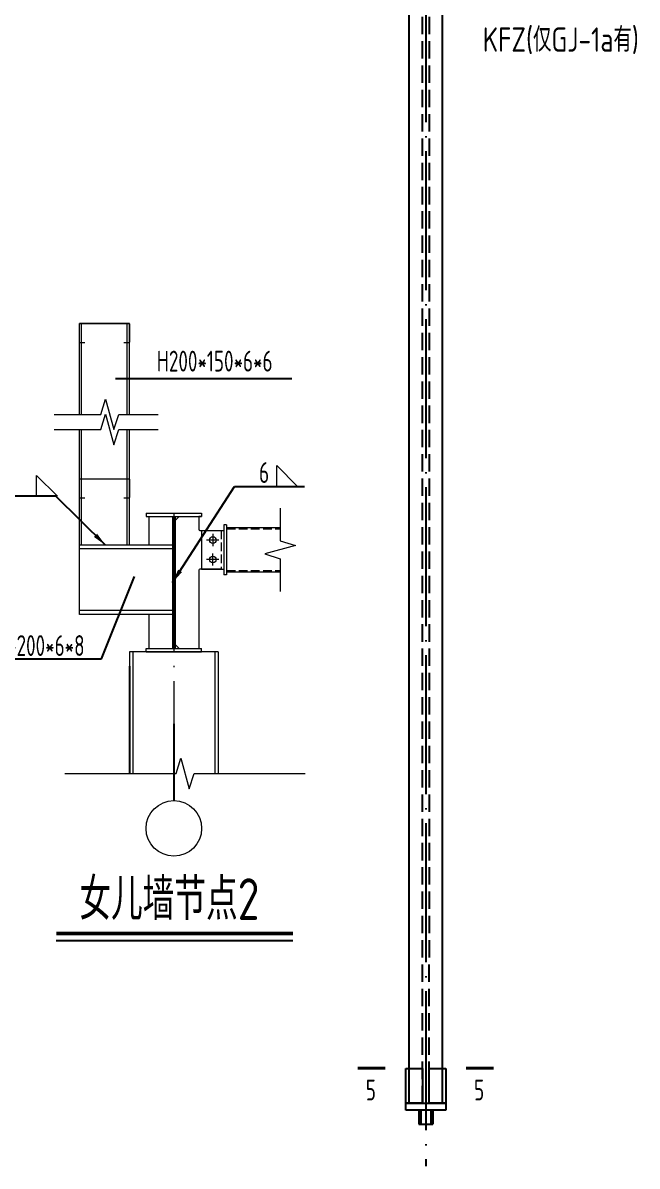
# Model space of a CAD drawing. Extents: x 9752569 to 9923256, y 1590558 to 2510207.
# Drawn here: x 9860284 to 9869127, y 1679564 to 1696034 of the extents above; entities that cross this region are included whole.
import ezdxf

# ---------------------------------------------------------------- set-up
doc = ezdxf.new("R2010")
doc.units = 0
doc.header["$LTSCALE"] = 1000
doc.header["$MEASUREMENT"] = 0
for name, pattern in [('CONTINOUS', [0]), ('DASH', [0.35, 0.25, -0.1]), ('DOTE', [2.42, 2, -0.2, 0.02, -0.2])]:
    doc.linetypes.add(name, pattern=pattern)
doc.layers.get('0').update_dxf_attribs({"linetype": 'CONTINUOUS'})
for name, color, linetype in [('10', 7, 'CONTINUOUS'), ('116', 1, 'CONTINUOUS'), ('14', 142, 'CONTINUOUS'), ('AXIS', 3, 'CONTINUOUS'), ('BOARD1', 2, 'CONTINOUS'), ('DOTE', 8, 'DOTE'), ('TEXT', 7, 'CONTINUOUS'), ('THIN', 7, 'CONTINUOUS'), ('WELD', 7, 'CONTINUOUS'), ('一般文字', 6, 'CONTINUOUS'), ('柱子', 142, 'CONTINUOUS'), ('标注文字', 3, 'CONTINUOUS'), ('钢结构', 3, 'CONTINUOUS')]:
    doc.layers.add(name, color=color, linetype=linetype)
doc.styles.get("Standard").update_dxf_attribs({"font": 'atssdeng.shx', "bigfont": 'atssdchn.shx'})
doc.styles.add('TSSD_Label', font='Tssdeng.shx', dxfattribs={"width": 0.7, "bigfont": 'hztxt.shx'})
doc.styles.add('TSSD_REIN', font='atssdeng.shx', dxfattribs={"width": 0.7, "bigfont": 'atssdchn.shx'})
doc.dimstyles.new('TSSD_LEADER_STYLE_200.0', dxfattribs={"dimtxt": 0.18, "dimasz": 200, "dimexe": 0.18, "dimexo": 0.0625, "dimgap": 0.09, "dimtad": 0, "dimtih": 1, "dimtoh": 1, "dimdec": 4, "dimzin": 0, "dimdsep": 46, "dimtxsty": 'Standard', "dimcen": 0.09, "dimadec": 0, "dimazin": 0, "dimtfac": 1, "dimtdec": 4, "dimtofl": 0, "dimtmove": 0, "dimatfit": 3, "dimfxl": 1, "dimtolj": 1, "dimtzin": 0, "dimarcsym": 0})

# ---------------------------------------------------------------- blocks, each defined once
blk = doc.blocks.new('_WELD004')
at = {"color": 0, "linetype": 'ByBlock', "lineweight": 15}
for p, q in [((0, 1), (1, 0)), ((0, 0), (0, 1))]:
    blk.add_line(p, q, dxfattribs=at)

msp = doc.modelspace()

# ---------------------------------------------------------------- linework, layer by layer
at = {"lineweight": 15}
msp.add_circle((9862457.8, 1684429.5), 400, dxfattribs=at)
at = {"layer": '10', "const_width": 45}
for points in [[(9865102.5, 1680975.3), (9865502.5, 1680975.3)], [(9867061.8, 1680975.3), (9866661.8, 1680975.3)]]:
    msp.add_lwpolyline(points, dxfattribs=at)
at = {"layer": '116'}
for points in [[(9865985.6, 1680369.4), (9865985.6, 1680169.4)], [(9866015.6, 1680369.4), (9866015.6, 1680169.4)], [(9866155.6, 1680369.4), (9866155.6, 1680169.4)], [(9866185.6, 1680369.4), (9866185.6, 1680169.4)], [(9865985.6, 1680169.4), (9866185.6, 1680169.4)]]:
    msp.add_lwpolyline(points, dxfattribs=at)
at = {"layer": '14'}
for p, q in [((9865799.6, 1680469.4), (9865799.6, 1680969.4)), ((9865799.6, 1680969.4), (9866035.6, 1680969.4)), ((9866035.6, 1680969.4), (9866035.6, 1680469.4)), ((9866135.6, 1680469.4), (9866135.6, 1680969.4)), ((9866135.6, 1680969.4), (9866371.6, 1680969.4)), ((9866371.6, 1680969.4), (9866371.6, 1680469.4)), ((9865799.6, 1680369.4), (9865799.6, 1680469.4)), ((9866035.6, 1680469.4), (9865799.6, 1680469.4)), ((9865799.6, 1680469.4), (9866371.6, 1680469.4)), ((9866371.6, 1680369.4), (9865799.6, 1680369.4)), ((9866371.6, 1680469.4), (9866135.6, 1680469.4)), ((9866371.6, 1680469.4), (9866371.6, 1680369.4))]:
    msp.add_line(p, q, dxfattribs=at)
at = {"layer": 'AXIS', "lineweight": 15}
for p, q in [((9861097.8, 1690393.9), (9861097.8, 1691704.9)), ((9861817.8, 1691704.9), (9861097.8, 1691704.9)), ((9861129.8, 1690393.9), (9861129.8, 1691704.9)), ((9861785.8, 1690393.9), (9861785.8, 1691704.9)), ((9861817.8, 1690393.9), (9861817.8, 1691704.9)), ((9861097.8, 1688511.2), (9861097.8, 1690176.8)), ((9861129.8, 1688511.2), (9861129.8, 1690176.8)), ((9861785.8, 1688511.2), (9861785.8, 1690176.8)), ((9861817.8, 1688511.2), (9861817.8, 1690176.8)), ((9862057.8, 1688971.3), (9862857.8, 1688971.3)), ((9862057.8, 1688971.3), (9862057.8, 1688923.3)), ((9862857.8, 1688971.3), (9862857.8, 1688923.3)), ((9862057.8, 1688923.3), (9862857.8, 1688923.3)), ((9862097.8, 1688923.3), (9862097.8, 1688511.2)), ((9862437.8, 1688923.3), (9862437.8, 1687019.3)), ((9862477.8, 1688923.3), (9862477.8, 1687019.3)), ((9862533.6, 1688923.3), (9862477.8, 1688864.1)), ((9862857.8, 1688923.3), (9862817.8, 1688923.3)), ((9862817.8, 1688923.3), (9862817.8, 1688738.3)), ((9863177.8, 1688803.3), (9863177.8, 1688083.3)), ((9863217.8, 1688803.3), (9863177.8, 1688803.3)), ((9863217.8, 1688803.3), (9863217.8, 1688083.3)), ((9863217.8, 1688763.3), (9863989.4, 1688763.3)), ((9862832.8, 1688723.3), (9863137.8, 1688723.3)), ((9862857.8, 1688723.3), (9862857.8, 1688163.3)), ((9862857.8, 1688723.3), (9863177.8, 1688723.3)), ((9863017.8, 1688671.3), (9863017.8, 1688495.3)), ((9862437.8, 1688511.2), (9861097.8, 1688511.2)), ((9861097.8, 1687511.2), (9861097.8, 1688511.2)), ((9862437.8, 1688455.2), (9861097.8, 1688455.2)), ((9863105.8, 1688583.3), (9862929.8, 1688583.3)), ((9863105.8, 1688303.3), (9862929.8, 1688303.3)), ((9863017.8, 1688215.3), (9863017.8, 1688391.3)), ((9862817.8, 1688148.3), (9862817.8, 1687019.3)), ((9863137.8, 1688163.3), (9862832.8, 1688163.3)), ((9862857.8, 1688163.3), (9863177.8, 1688163.3)), ((9863217.8, 1688123.3), (9863989.4, 1688123.3)), ((9863217.8, 1688083.3), (9863177.8, 1688083.3)), ((9862437.8, 1687567.2), (9861097.8, 1687567.2)), ((9862437.8, 1687511.2), (9861097.8, 1687511.2)), ((9862097.8, 1687511.2), (9862097.8, 1687019.3)), ((9861817.8, 1686971.3), (9861817.8, 1685219.8)), ((9863097.8, 1686971.3), (9861817.8, 1686971.3)), ((9861865.8, 1686971.3), (9861865.8, 1685219.8)), ((9862057.8, 1687019.3), (9862857.8, 1687019.3)), ((9862057.8, 1686971.3), (9862057.8, 1687019.3)), ((9862057.8, 1686971.3), (9862857.8, 1686971.3)), ((9862533.6, 1687019.3), (9862477.8, 1687078.5)), ((9862857.8, 1686971.3), (9862857.8, 1687019.3)), ((9863049.8, 1686971.3), (9863049.8, 1685219.8)), ((9863097.8, 1686971.3), (9863097.8, 1685219.8))]:
    msp.add_line(p, q, dxfattribs=at)
at = {"layer": 'AXIS', "linetype": 'DASH', "lineweight": 15, "ltscale": 0.5}
for p, q in [((9863137.8, 1688723.3), (9863137.8, 1688163.3)), ((9863217.8, 1688743.3), (9863989.4, 1688743.3)), ((9863217.8, 1688143.3), (9863989.4, 1688143.3))]:
    msp.add_line(p, q, dxfattribs=at)
at = {"layer": 'AXIS'}
for p, q in [((9861817.8, 1686765.6), (9861817.8, 1685219.8)), ((9862457.8, 1685936.5), (9862457.8, 1684829.5))]:
    msp.add_line(p, q, dxfattribs=at)
at = {"layer": 'AXIS', "lineweight": 15}
for centre in [(9863017.8, 1688583.3), (9863017.8, 1688303.3)]:
    msp.add_circle(centre, 48, dxfattribs=at)
for centre, start, end in [((9862832.8, 1688738.3), 180, 270), ((9862832.8, 1688148.3), 90, 180)]:
    msp.add_arc(centre, 15, start, end, dxfattribs=at)
at = {"layer": 'BOARD1'}
msp.add_line((9860764.9, 1682814.1, 230993.1), (9864172.6, 1682814.1, 230993.1), dxfattribs=at)
at = {"layer": 'DOTE', "linetype": 'DOTE', "lineweight": 15}
msp.add_line((9862457.8, 1688971.3), (9862457.8, 1685219.8), dxfattribs=at)
at = {"layer": 'DOTE'}
msp.add_lwpolyline([(9866086, 1706283.1), (9866085.6, 1679564.4)], dxfattribs=at)
at = {"layer": 'TEXT'}
for p, q in [((9861617, 1690912.1, 200), (9864155.6, 1690912.1, 200)), ((9861414.5, 1686870.6), (9861888.8, 1688056.7)), ((9859425.8, 1686870.6), (9861414.5, 1686870.6))]:
    msp.add_line(p, q, dxfattribs=at)
at = {"layer": 'THIN', "lineweight": 15}
for points in [[(9860733.9, 1690393.9), (9861404.2, 1690393.9), (9861474.2, 1690613.9), (9861594.2, 1690173.9), (9861664.2, 1690393.9), (9862229.7, 1690393.9)], [(9860733.9, 1690176.8), (9861404.2, 1690176.8), (9861474.2, 1690396.8), (9861594.2, 1689956.8), (9861664.2, 1690176.8), (9862229.7, 1690176.8)], [(9863989.4, 1689043.3), (9863989.4, 1688573.3), (9864209.4, 1688503.3), (9863769.4, 1688383.3), (9863989.4, 1688313.3), (9863989.4, 1687843.3)], [(9860887.5, 1685219.8), (9862488.8, 1685219.8), (9862558.8, 1685439.8), (9862678.8, 1684999.8), (9862748.8, 1685219.8), (9864350, 1685219.8)]]:
    msp.add_lwpolyline(points, dxfattribs=at)
at = {"layer": 'WELD'}
for p, q in [((9863331.1, 1689355.9), (9864339.8, 1689355.9)), ((9860757.8, 1689213.6), (9860080.4, 1689213.6))]:
    msp.add_line(p, q, dxfattribs=at)
at = {"layer": '一般文字', "color": 2, "const_width": 54, "elevation": 230993.1}
msp.add_lwpolyline([(9860764.9, 1682914.2), (9864172.6, 1682914.2)], dxfattribs=at)
at = {"layer": '柱子'}
for p, q in [((9865845.6, 1680469.4, -200), (9865847.2, 1705259.5, -200)), ((9866325.6, 1680469.4, -200), (9866327.2, 1705259.5, -200))]:
    msp.add_line(p, q, dxfattribs=at)
at = {"layer": '柱子', "linetype": 'DASH'}
for p, q in [((9866035.6, 1680469.4, -200), (9866037.2, 1705259.4, -200)), ((9866135.6, 1680469.4, -200), (9866137.2, 1705259.5, -200))]:
    msp.add_line(p, q, dxfattribs=at)
at = {"layer": '钢结构', "lineweight": 15}
for points in [[(9861177.8, 1691424.9), (9861109.8, 1691424.9, -0.4142136), (9861097.8, 1691436.9), (9861097.8, 1691692.9, -0.4142136), (9861109.8, 1691704.9), (9861805.8, 1691704.9, -0.4142136), (9861817.8, 1691692.9), (9861817.8, 1691436.9, -0.4142136), (9861805.8, 1691424.9), (9861737.8, 1691424.9)], [(9861177.8, 1689187.1), (9861109.8, 1689187.1, -0.4142136), (9861097.8, 1689199.1), (9861097.8, 1689455.1, -0.4142136), (9861109.8, 1689467.1), (9861805.8, 1689467.1, -0.4142136), (9861817.8, 1689455.1), (9861817.8, 1689199.1, -0.4142136), (9861805.8, 1689187.1), (9861737.8, 1689187.1)]]:
    msp.add_lwpolyline(points, format="xyb", dxfattribs=at)

# ---------------------------------------------------------------- block references
at = {"layer": 'WELD', "xscale": 300, "yscale": 300, "zscale": 300}
for p in [(9863939.8, 1689355.9), (9860480.4, 1689213.6)]:
    msp.add_blockref('_WELD004', p, dxfattribs=at)

# ---------------------------------------------------------------- texts
at = {"layer": '10', "style": 'TSSD_REIN', "width": 0.7}
for p in [(9865220.6, 1680510.8), (9866779.9, 1680510.8)]:
    msp.add_text('5', height=300, dxfattribs=at).set_placement(p)
at = {"layer": 'TEXT', "style": 'TSSD_Label', "width": 0.7}
for s, p in [('H200*150*6*6', (9862212.7, 1691010.9, 702)), ('6', (9863684.8, 1689405.9)), ('H200*200*6*8', (9859472.1, 1686913.5))]:
    msp.add_text(s, height=300, dxfattribs=at).set_placement(p)
at = {"layer": '一般文字', "color": 7, "style": 'TSSD_REIN', "width": 0.8}
msp.add_text('女儿墙节点2', height=600, dxfattribs=at).set_placement((9861097, 1683110.7, 230993.1))
at = {"layer": '标注文字', "linetype": 'ByBlock', "style": 'TSSD_REIN', "width": 0.8}
msp.add_text('KFZ(仅GJ-1a有)', height=350, dxfattribs=at).set_placement((9866905.1, 1695618, 102))

# ---------------------------------------------------------------- leaders
at = {"layer": 'WELD'}
for points in [[(9862437.8, 1687971.3), (9863331.1, 1689355.9)], [(9861472.1, 1688511.2), (9860757.8, 1689213.6)]]:
    msp.add_leader(points, dimstyle='TSSD_LEADER_STYLE_200.0', dxfattribs=at)

doc.saveas('drawing.dxf')
